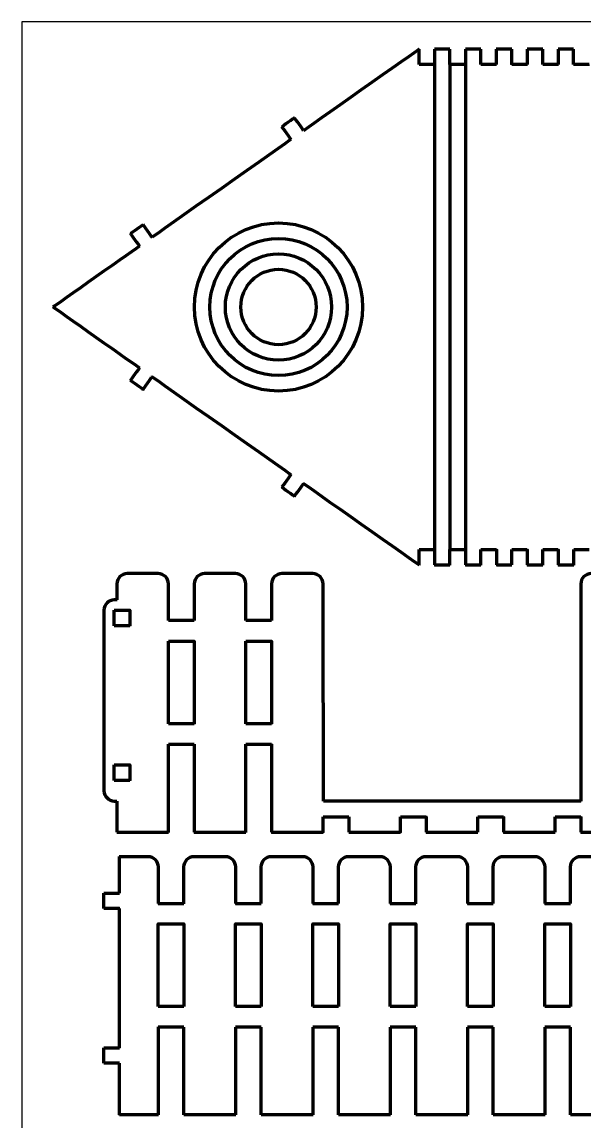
# Model space of a CAD drawing. Header units: centimetres. Extents: x 1569 to 2514, y -799 to -397.
# Drawn here: x 2064.1 to 2165.9, y -596.1 to -397.2 of the extents above; entities that cross this region are included whole.
import ezdxf

# ---------------------------------------------------------------- set-up
doc = ezdxf.new("R2010")
doc.units = ezdxf.units.CM
doc.header["$MEASUREMENT"] = 0
doc.layers.add('layer 1', color=7, linetype='Continuous')

msp = doc.modelspace()

# ---------------------------------------------------------------- linework, layer by layer
for p, q in [((2514.09, -397.2), (2064.09, -397.2)), ((2064.09, -397.2), (2064.09, -797.2))]:
    msp.add_line(p, q)
at = {"layer": 'layer 1', "lineweight": 80}
for points, knots in [([(2135.99, -402.13), (2135.99, -402.13), (2135.99, -402.13), (2115.07, -416.86), (2115.07, -416.86)], [0.005376344, 0.005376344, 0.005376344, 0.005376344, 0.005376354, 0.010752688, 0.010752688, 0.010752688, 0.010752688]), ([(2141.59, -402.13), (2141.59, -402.13), (2141.59, -402.13), (2138.78, -402.13), (2138.78, -402.13)], [0.978494624, 0.978494624, 0.978494624, 0.978494624, 0.978494634, 0.983870968, 0.983870968, 0.983870968, 0.983870968]), ([(2138.78, -402.13), (2138.78, -402.13), (2138.78, -402.13), (2138.78, -404.93), (2138.78, -404.93)], [0.983870968, 0.983870968, 0.983870968, 0.983870968, 0.983870978, 0.989247312, 0.989247312, 0.989247312, 0.989247312]), ([(2141.59, -404.93), (2141.59, -404.93), (2141.59, -404.93), (2141.59, -402.13), (2141.59, -402.13)], [0.97311828, 0.97311828, 0.97311828, 0.97311828, 0.97311829, 0.978494624, 0.978494624, 0.978494624, 0.978494624]), ([(2147.18, -402.13), (2147.18, -402.13), (2147.18, -402.13), (2144.38, -402.13), (2144.38, -402.13)], [0.956989247, 0.956989247, 0.956989247, 0.956989247, 0.956989257, 0.962365591, 0.962365591, 0.962365591, 0.962365591]), ([(2144.38, -402.13), (2144.38, -402.13), (2144.38, -402.13), (2144.38, -404.93), (2144.38, -404.93)], [0.962365591, 0.962365591, 0.962365591, 0.962365591, 0.962365601, 0.967741935, 0.967741935, 0.967741935, 0.967741935]), ([(2147.18, -404.93), (2147.18, -404.93), (2147.18, -404.93), (2147.18, -402.13), (2147.18, -402.13)], [0.951612903, 0.951612903, 0.951612903, 0.951612903, 0.951612913, 0.956989247, 0.956989247, 0.956989247, 0.956989247]), ([(2152.78, -402.13), (2152.78, -402.13), (2152.78, -402.13), (2149.98, -402.13), (2149.98, -402.13)], [0.935483871, 0.935483871, 0.935483871, 0.935483871, 0.935483881, 0.940860215, 0.940860215, 0.940860215, 0.940860215]), ([(2149.98, -402.13), (2149.98, -402.13), (2149.98, -402.13), (2149.98, -404.93), (2149.98, -404.93)], [0.940860215, 0.940860215, 0.940860215, 0.940860215, 0.940860225, 0.946236559, 0.946236559, 0.946236559, 0.946236559]), ([(2152.78, -404.93), (2152.78, -404.93), (2152.78, -404.93), (2152.78, -402.13), (2152.78, -402.13)], [0.930107527, 0.930107527, 0.930107527, 0.930107527, 0.930107537, 0.935483871, 0.935483871, 0.935483871, 0.935483871]), ([(2158.38, -402.13), (2158.38, -402.13), (2158.38, -402.13), (2155.58, -402.13), (2155.58, -402.13)], [0.913978495, 0.913978495, 0.913978495, 0.913978495, 0.913978505, 0.919354839, 0.919354839, 0.919354839, 0.919354839]), ([(2155.58, -402.13), (2155.58, -402.13), (2155.58, -402.13), (2155.58, -404.93), (2155.58, -404.93)], [0.919354839, 0.919354839, 0.919354839, 0.919354839, 0.919354849, 0.924731183, 0.924731183, 0.924731183, 0.924731183]), ([(2158.38, -404.93), (2158.38, -404.93), (2158.38, -404.93), (2158.38, -402.13), (2158.38, -402.13)], [0.908602151, 0.908602151, 0.908602151, 0.908602151, 0.908602161, 0.913978495, 0.913978495, 0.913978495, 0.913978495]), ([(2163.98, -402.13), (2163.98, -402.13), (2163.98, -402.13), (2161.18, -402.13), (2161.18, -402.13)], [0.892473118, 0.892473118, 0.892473118, 0.892473118, 0.892473128, 0.897849462, 0.897849462, 0.897849462, 0.897849462]), ([(2161.18, -402.13), (2161.18, -402.13), (2161.18, -402.13), (2161.18, -404.93), (2161.18, -404.93)], [0.897849462, 0.897849462, 0.897849462, 0.897849462, 0.897849472, 0.903225806, 0.903225806, 0.903225806, 0.903225806]), ([(2163.98, -404.93), (2163.98, -404.93), (2163.98, -404.93), (2163.98, -402.13), (2163.98, -402.13)], [0.887096774, 0.887096774, 0.887096774, 0.887096774, 0.887096784, 0.892473118, 0.892473118, 0.892473118, 0.892473118]), ([(2138.78, -404.93), (2138.78, -404.93), (2138.78, -404.93), (2135.99, -404.93), (2135.99, -404.93)], [0.98924731, 0.98924731, 0.98924731, 0.98924731, 0.98924732, 1, 1, 1, 1]), ([(2144.38, -404.93), (2144.38, -404.93), (2144.38, -404.93), (2141.59, -404.93), (2141.59, -404.93)], [0.967741935, 0.967741935, 0.967741935, 0.967741935, 0.967741945, 0.97311828, 0.97311828, 0.97311828, 0.97311828]), ([(2149.98, -404.93), (2149.98, -404.93), (2149.98, -404.93), (2147.18, -404.93), (2147.18, -404.93)], [0.946236559, 0.946236559, 0.946236559, 0.946236559, 0.946236569, 0.951612903, 0.951612903, 0.951612903, 0.951612903]), ([(2155.58, -404.93), (2155.58, -404.93), (2155.58, -404.93), (2152.78, -404.93), (2152.78, -404.93)], [0.924731183, 0.924731183, 0.924731183, 0.924731183, 0.924731193, 0.930107527, 0.930107527, 0.930107527, 0.930107527]), ([(2161.18, -404.93), (2161.18, -404.93), (2161.18, -404.93), (2158.38, -404.93), (2158.38, -404.93)], [0.903225806, 0.903225806, 0.903225806, 0.903225806, 0.903225816, 0.908602151, 0.908602151, 0.908602151, 0.908602151]), ([(2166.78, -404.93), (2166.78, -404.93), (2166.78, -404.93), (2163.98, -404.93), (2163.98, -404.93)], [0.88172043, 0.88172043, 0.88172043, 0.88172043, 0.88172044, 0.887096774, 0.887096774, 0.887096774, 0.887096774]), ([(2113.45, -414.56), (2113.45, -414.56), (2113.45, -414.56), (2111.16, -416.17), (2111.16, -416.17)], [0.016129032, 0.016129032, 0.016129032, 0.016129032, 0.016129042, 0.021505376, 0.021505376, 0.021505376, 0.021505376]), ([(2115.07, -416.86), (2115.07, -416.86), (2115.07, -416.86), (2113.45, -414.56), (2113.45, -414.56)], [0.010752688, 0.010752688, 0.010752688, 0.010752688, 0.010752698, 0.016129032, 0.016129032, 0.016129032, 0.016129032]), ([(2111.16, -416.17), (2111.16, -416.17), (2111.16, -416.17), (2112.78, -418.47), (2112.78, -418.47)], [0.021505376, 0.021505376, 0.021505376, 0.021505376, 0.021505386, 0.02688172, 0.02688172, 0.02688172, 0.02688172]), ([(2112.78, -418.47), (2112.78, -418.47), (2112.78, -418.47), (2087.64, -436.17), (2087.64, -436.17)], [0.02688172, 0.02688172, 0.02688172, 0.02688172, 0.02688173, 0.032258065, 0.032258065, 0.032258065, 0.032258065]), ([(2086.03, -433.89), (2086.03, -433.89), (2086.03, -433.89), (2083.74, -435.5), (2083.74, -435.5)], [0.037634409, 0.037634409, 0.037634409, 0.037634409, 0.037634419, 0.043010753, 0.043010753, 0.043010753, 0.043010753]), ([(2083.74, -435.5), (2083.74, -435.5), (2083.74, -435.5), (2085.35, -437.78), (2085.35, -437.78)], [0.043010753, 0.043010753, 0.043010753, 0.043010753, 0.043010763, 0.048387097, 0.048387097, 0.048387097, 0.048387097]), ([(2087.64, -436.17), (2087.64, -436.17), (2087.64, -436.17), (2086.03, -433.89), (2086.03, -433.89)], [0.032258065, 0.032258065, 0.032258065, 0.032258065, 0.032258075, 0.037634409, 0.037634409, 0.037634409, 0.037634409]), ([(2085.35, -437.78), (2085.35, -437.78), (2085.35, -437.78), (2069.72, -448.79), (2069.72, -448.79)], [0.048387097, 0.048387097, 0.048387097, 0.048387097, 0.048387107, 0.053763441, 0.053763441, 0.053763441, 0.053763441]), ([(2110.54, -441.97), (2110.54, -441.97), (2114.3, -441.97), (2117.36, -445.02), (2117.36, -448.79), (2117.36, -448.79), (2117.36, -452.56), (2114.3, -455.61), (2110.54, -455.61), (2110.54, -455.61), (2106.77, -455.61), (2103.72, -452.56), (2103.72, -448.79)], [0.2, 0.2, 0.2, 0.2, 0.2, 0.4, 0.4, 0.4, 0.4, 0.6, 0.6, 0.6, 0.6, 1, 1, 1, 1]), ([(2069.72, -448.79), (2069.72, -448.79), (2069.72, -448.79), (2085.35, -459.8), (2085.35, -459.8)], [0.053763441, 0.053763441, 0.053763441, 0.053763441, 0.053763451, 0.059139785, 0.059139785, 0.059139785, 0.059139785]), ([(2085.35, -459.8), (2085.35, -459.8), (2085.35, -459.8), (2083.74, -462.08), (2083.74, -462.08)], [0.059139785, 0.059139785, 0.059139785, 0.059139785, 0.059139795, 0.064516129, 0.064516129, 0.064516129, 0.064516129]), ([(2086.03, -463.69), (2086.03, -463.69), (2086.03, -463.69), (2087.64, -461.41), (2087.64, -461.41)], [0.069892473, 0.069892473, 0.069892473, 0.069892473, 0.069892483, 0.075268817, 0.075268817, 0.075268817, 0.075268817]), ([(2087.64, -461.41), (2087.64, -461.41), (2087.64, -461.41), (2112.78, -479.11), (2112.78, -479.11)], [0.075268817, 0.075268817, 0.075268817, 0.075268817, 0.075268827, 0.080645161, 0.080645161, 0.080645161, 0.080645161]), ([(2083.74, -462.08), (2083.74, -462.08), (2083.74, -462.08), (2086.03, -463.69), (2086.03, -463.69)], [0.064516129, 0.064516129, 0.064516129, 0.064516129, 0.064516139, 0.069892473, 0.069892473, 0.069892473, 0.069892473]), ([(2112.78, -479.11), (2112.78, -479.11), (2112.78, -479.11), (2111.16, -481.41), (2111.16, -481.41)], [0.080645161, 0.080645161, 0.080645161, 0.080645161, 0.080645171, 0.086021505, 0.086021505, 0.086021505, 0.086021505]), ([(2113.45, -483.02), (2113.45, -483.02), (2113.45, -483.02), (2115.07, -480.73), (2115.07, -480.73)], [0.091397849, 0.091397849, 0.091397849, 0.091397849, 0.091397859, 0.096774194, 0.096774194, 0.096774194, 0.096774194]), ([(2115.07, -480.73), (2115.07, -480.73), (2115.07, -480.73), (2135.99, -495.46), (2135.99, -495.46)], [0.096774194, 0.096774194, 0.096774194, 0.096774194, 0.096774204, 0.102150538, 0.102150538, 0.102150538, 0.102150538]), ([(2111.16, -481.41), (2111.16, -481.41), (2111.16, -481.41), (2113.45, -483.02), (2113.45, -483.02)], [0.086021505, 0.086021505, 0.086021505, 0.086021505, 0.086021515, 0.091397849, 0.091397849, 0.091397849, 0.091397849]), ([(2135.99, -495.46), (2135.99, -495.46), (2135.99, -495.46), (2135.99, -492.66), (2135.99, -492.66)], [0.102150538, 0.102150538, 0.102150538, 0.102150538, 0.102150548, 0.107526882, 0.107526882, 0.107526882, 0.107526882]), ([(2135.99, -492.66), (2135.99, -492.66), (2135.99, -492.66), (2138.79, -492.66), (2138.79, -492.66)], [0.107526882, 0.107526882, 0.107526882, 0.107526882, 0.107526892, 0.112903226, 0.112903226, 0.112903226, 0.112903226]), ([(2138.79, -492.66), (2138.79, -492.66), (2138.79, -492.66), (2138.79, -495.46), (2138.79, -495.46)], [0.112903226, 0.112903226, 0.112903226, 0.112903226, 0.112903236, 0.11827957, 0.11827957, 0.11827957, 0.11827957]), ([(2141.59, -495.46), (2141.59, -495.46), (2141.59, -495.46), (2141.59, -492.66), (2141.59, -492.66)], [0.123655914, 0.123655914, 0.123655914, 0.123655914, 0.123655924, 0.129032258, 0.129032258, 0.129032258, 0.129032258]), ([(2141.59, -492.66), (2141.59, -492.66), (2141.59, -492.66), (2144.39, -492.66), (2144.39, -492.66)], [0.129032258, 0.129032258, 0.129032258, 0.129032258, 0.129032268, 0.134408602, 0.134408602, 0.134408602, 0.134408602]), ([(2144.39, -492.66), (2144.39, -492.66), (2144.39, -492.66), (2144.39, -495.46), (2144.39, -495.46)], [0.134408602, 0.134408602, 0.134408602, 0.134408602, 0.134408612, 0.139784946, 0.139784946, 0.139784946, 0.139784946]), ([(2147.19, -495.46), (2147.19, -495.46), (2147.19, -495.46), (2147.19, -492.66), (2147.19, -492.66)], [0.14516129, 0.14516129, 0.14516129, 0.14516129, 0.1451613, 0.150537634, 0.150537634, 0.150537634, 0.150537634]), ([(2147.19, -492.66), (2147.19, -492.66), (2147.19, -492.66), (2149.99, -492.66), (2149.99, -492.66)], [0.150537634, 0.150537634, 0.150537634, 0.150537634, 0.150537644, 0.155913978, 0.155913978, 0.155913978, 0.155913978]), ([(2149.99, -492.66), (2149.99, -492.66), (2149.99, -492.66), (2149.99, -495.46), (2149.99, -495.46)], [0.155913978, 0.155913978, 0.155913978, 0.155913978, 0.155913988, 0.161290323, 0.161290323, 0.161290323, 0.161290323]), ([(2152.79, -495.46), (2152.79, -495.46), (2152.79, -495.46), (2152.79, -492.66), (2152.79, -492.66)], [0.166666667, 0.166666667, 0.166666667, 0.166666667, 0.166666677, 0.172043011, 0.172043011, 0.172043011, 0.172043011]), ([(2152.79, -492.66), (2152.79, -492.66), (2152.79, -492.66), (2155.59, -492.66), (2155.59, -492.66)], [0.172043011, 0.172043011, 0.172043011, 0.172043011, 0.172043021, 0.177419355, 0.177419355, 0.177419355, 0.177419355]), ([(2155.59, -492.66), (2155.59, -492.66), (2155.59, -492.66), (2155.59, -495.46), (2155.59, -495.46)], [0.177419355, 0.177419355, 0.177419355, 0.177419355, 0.177419365, 0.182795699, 0.182795699, 0.182795699, 0.182795699]), ([(2158.39, -495.46), (2158.39, -495.46), (2158.39, -495.46), (2158.39, -492.66), (2158.39, -492.66)], [0.188172043, 0.188172043, 0.188172043, 0.188172043, 0.188172053, 0.193548387, 0.193548387, 0.193548387, 0.193548387]), ([(2158.39, -492.66), (2158.39, -492.66), (2158.39, -492.66), (2161.19, -492.66), (2161.19, -492.66)], [0.193548387, 0.193548387, 0.193548387, 0.193548387, 0.193548397, 0.198924731, 0.198924731, 0.198924731, 0.198924731]), ([(2161.19, -492.66), (2161.19, -492.66), (2161.19, -492.66), (2161.19, -495.46), (2161.19, -495.46)], [0.198924731, 0.198924731, 0.198924731, 0.198924731, 0.198924741, 0.204301075, 0.204301075, 0.204301075, 0.204301075]), ([(2163.99, -495.46), (2163.99, -495.46), (2163.99, -495.46), (2163.99, -492.66), (2163.99, -492.66)], [0.209677419, 0.209677419, 0.209677419, 0.209677419, 0.209677429, 0.215053763, 0.215053763, 0.215053763, 0.215053763]), ([(2163.99, -492.66), (2163.99, -492.66), (2163.99, -492.66), (2166.79, -492.66), (2166.79, -492.66)], [0.215053763, 0.215053763, 0.215053763, 0.215053763, 0.215053773, 0.220430108, 0.220430108, 0.220430108, 0.220430108]), ([(2083.15, -497.04), (2083.15, -497.04), (2082.12, -497.04), (2081.28, -497.88), (2081.28, -498.91)], [0.961832061, 0.961832061, 0.961832061, 0.961832061, 0.961832071, 0.969465649, 0.969465649, 0.969465649, 0.969465649]), ([(2088.75, -497.04), (2088.75, -497.04), (2088.75, -497.04), (2083.15, -497.04), (2083.15, -497.04)], [0.954198473, 0.954198473, 0.954198473, 0.954198473, 0.954198483, 0.961832061, 0.961832061, 0.961832061, 0.961832061]), ([(2090.61, -498.91), (2090.61, -498.91), (2090.61, -497.88), (2089.78, -497.04), (2088.75, -497.04)], [0.946564885, 0.946564885, 0.946564885, 0.946564885, 0.946564895, 0.954198473, 0.954198473, 0.954198473, 0.954198473]), ([(2097.15, -497.04), (2097.15, -497.04), (2096.12, -497.04), (2095.28, -497.88), (2095.28, -498.91)], [0.916030534, 0.916030534, 0.916030534, 0.916030534, 0.916030544, 0.923664122, 0.923664122, 0.923664122, 0.923664122]), ([(2102.75, -497.04), (2102.75, -497.04), (2102.75, -497.04), (2097.15, -497.04), (2097.15, -497.04)], [0.908396947, 0.908396947, 0.908396947, 0.908396947, 0.908396957, 0.916030534, 0.916030534, 0.916030534, 0.916030534]), ([(2104.61, -505.53), (2104.61, -505.53), (2104.61, -505.53), (2104.61, -498.91), (2104.61, -498.91), (2104.61, -498.91), (2104.61, -497.88), (2103.78, -497.04), (2102.75, -497.04)], [0.89312977, 0.89312977, 0.89312977, 0.89312977, 0.89312978, 0.90076336, 0.90076336, 0.90076336, 0.90076337, 0.90839695, 0.90839695, 0.90839695, 0.90839695]), ([(2111.15, -497.04), (2111.15, -497.04), (2110.11, -497.04), (2109.28, -497.88), (2109.28, -498.91)], [0.870229008, 0.870229008, 0.870229008, 0.870229008, 0.870229018, 0.877862595, 0.877862595, 0.877862595, 0.877862595]), ([(2116.75, -497.04), (2116.75, -497.04), (2116.75, -497.04), (2111.15, -497.04), (2111.15, -497.04)], [0.86259542, 0.86259542, 0.86259542, 0.86259542, 0.86259543, 0.870229008, 0.870229008, 0.870229008, 0.870229008]), ([(2118.61, -498.91), (2118.61, -498.91), (2118.61, -497.88), (2117.78, -497.04), (2116.75, -497.04)], [0.854961832, 0.854961832, 0.854961832, 0.854961832, 0.854961842, 0.86259542, 0.86259542, 0.86259542, 0.86259542]), ([(2138.79, -495.46), (2138.79, -495.46), (2138.79, -495.46), (2141.59, -495.46), (2141.59, -495.46)], [0.11827957, 0.11827957, 0.11827957, 0.11827957, 0.11827958, 0.123655914, 0.123655914, 0.123655914, 0.123655914]), ([(2144.39, -495.46), (2144.39, -495.46), (2144.39, -495.46), (2147.19, -495.46), (2147.19, -495.46)], [0.139784946, 0.139784946, 0.139784946, 0.139784946, 0.139784956, 0.14516129, 0.14516129, 0.14516129, 0.14516129]), ([(2149.99, -495.46), (2149.99, -495.46), (2149.99, -495.46), (2152.79, -495.46), (2152.79, -495.46)], [0.161290323, 0.161290323, 0.161290323, 0.161290323, 0.161290333, 0.166666667, 0.166666667, 0.166666667, 0.166666667]), ([(2155.59, -495.46), (2155.59, -495.46), (2155.59, -495.46), (2158.39, -495.46), (2158.39, -495.46)], [0.182795699, 0.182795699, 0.182795699, 0.182795699, 0.182795709, 0.188172043, 0.188172043, 0.188172043, 0.188172043]), ([(2161.19, -495.46), (2161.19, -495.46), (2161.19, -495.46), (2163.99, -495.46), (2163.99, -495.46)], [0.204301075, 0.204301075, 0.204301075, 0.204301075, 0.204301085, 0.209677419, 0.209677419, 0.209677419, 0.209677419]), ([(2167.14, -497.04), (2167.14, -497.04), (2166.11, -497.04), (2165.28, -497.88), (2165.28, -498.91)], [0.824427481, 0.824427481, 0.824427481, 0.824427481, 0.824427491, 0.832061069, 0.832061069, 0.832061069, 0.832061069]), ([(2081.28, -498.91), (2081.28, -498.91), (2081.28, -498.91), (2081.28, -501.8), (2081.28, -501.8)], [0.969465649, 0.969465649, 0.969465649, 0.969465649, 0.969465659, 0.977099237, 0.977099237, 0.977099237, 0.977099237]), ([(2090.61, -505.53), (2090.61, -505.53), (2090.61, -505.53), (2090.61, -498.91), (2090.61, -498.91)], [0.938931298, 0.938931298, 0.938931298, 0.938931298, 0.938931308, 0.946564885, 0.946564885, 0.946564885, 0.946564885]), ([(2095.28, -498.91), (2095.28, -498.91), (2095.28, -498.91), (2095.28, -505.53), (2095.28, -505.53)], [0.923664122, 0.923664122, 0.923664122, 0.923664122, 0.923664132, 0.93129771, 0.93129771, 0.93129771, 0.93129771]), ([(2109.28, -498.91), (2109.28, -498.91), (2109.28, -498.91), (2109.28, -505.53), (2109.28, -505.53)], [0.877862595, 0.877862595, 0.877862595, 0.877862595, 0.877862605, 0.885496183, 0.885496183, 0.885496183, 0.885496183]), ([(2118.69, -538.21), (2118.69, -538.21), (2118.69, -538.21), (2118.61, -498.91), (2118.61, -498.91)], [0.847328244, 0.847328244, 0.847328244, 0.847328244, 0.847328254, 0.854961832, 0.854961832, 0.854961832, 0.854961832]), ([(2165.28, -498.91), (2165.28, -498.91), (2165.28, -498.91), (2165.28, -538.21), (2165.28, -538.21)], [0.832061069, 0.832061069, 0.832061069, 0.832061069, 0.832061079, 0.839694656, 0.839694656, 0.839694656, 0.839694656]), ([(2080.81, -501.8), (2080.81, -501.8), (2079.78, -501.8), (2078.95, -502.63), (2078.94, -503.67)], [0.98473282, 0.98473282, 0.98473282, 0.98473282, 0.98473283, 1, 1, 1, 1]), ([(2081.28, -501.8), (2081.28, -501.8), (2081.28, -501.8), (2080.81, -501.8), (2080.81, -501.8)], [0.977099237, 0.977099237, 0.977099237, 0.977099237, 0.977099247, 0.984732824, 0.984732824, 0.984732824, 0.984732824]), ([(2080.81, -506.47), (2080.81, -506.47), (2080.81, -506.47), (2080.81, -503.67), (2080.81, -503.67)], [0.6, 0.6, 0.6, 0.6, 0.6, 1, 1, 1, 1]), ([(2083.61, -503.67), (2083.61, -503.67), (2083.61, -503.67), (2083.61, -506.47), (2083.61, -506.47)], [0.2, 0.2, 0.2, 0.2, 0.2, 0.4, 0.4, 0.4, 0.4]), ([(2083.61, -506.47), (2083.61, -506.47), (2083.61, -506.47), (2080.81, -506.47), (2080.81, -506.47)], [0.4, 0.4, 0.4, 0.4, 0.4, 0.6, 0.6, 0.6, 0.6]), ([(2095.28, -505.53), (2095.28, -505.53), (2095.28, -505.53), (2090.61, -505.53), (2090.61, -505.53)], [0.93129771, 0.93129771, 0.93129771, 0.93129771, 0.93129772, 0.938931298, 0.938931298, 0.938931298, 0.938931298]), ([(2109.28, -505.53), (2109.28, -505.53), (2109.28, -505.53), (2104.61, -505.53), (2104.61, -505.53)], [0.885496183, 0.885496183, 0.885496183, 0.885496183, 0.885496193, 0.893129771, 0.893129771, 0.893129771, 0.893129771]), ([(2090.61, -524.2), (2090.61, -524.2), (2090.61, -524.2), (2090.61, -509.26), (2090.61, -509.26)], [0.6, 0.6, 0.6, 0.6, 0.6, 1, 1, 1, 1]), ([(2095.28, -509.26), (2095.28, -509.26), (2095.28, -509.26), (2095.28, -524.2), (2095.28, -524.2)], [0.2, 0.2, 0.2, 0.2, 0.2, 0.4, 0.4, 0.4, 0.4]), ([(2104.61, -524.2), (2104.61, -524.2), (2104.61, -524.2), (2104.61, -509.26), (2104.61, -509.26)], [0.6, 0.6, 0.6, 0.6, 0.6, 1, 1, 1, 1]), ([(2109.28, -509.26), (2109.28, -509.26), (2109.28, -509.26), (2109.28, -524.2), (2109.28, -524.2)], [0.2, 0.2, 0.2, 0.2, 0.2, 0.4, 0.4, 0.4, 0.4]), ([(2095.28, -524.2), (2095.28, -524.2), (2095.28, -524.2), (2090.61, -524.2), (2090.61, -524.2)], [0.4, 0.4, 0.4, 0.4, 0.4, 0.6, 0.6, 0.6, 0.6]), ([(2109.28, -524.2), (2109.28, -524.2), (2109.28, -524.2), (2104.61, -524.2), (2104.61, -524.2)], [0.4, 0.4, 0.4, 0.4, 0.4, 0.6, 0.6, 0.6, 0.6]), ([(2090.61, -543.84), (2090.61, -543.84), (2090.61, -543.84), (2090.61, -527.93), (2090.61, -527.93)], [0.038167939, 0.038167939, 0.038167939, 0.038167939, 0.038167949, 0.045801527, 0.045801527, 0.045801527, 0.045801527]), ([(2090.61, -527.93), (2090.61, -527.93), (2090.61, -527.93), (2095.28, -527.93), (2095.28, -527.93)], [0.045801527, 0.045801527, 0.045801527, 0.045801527, 0.045801537, 0.053435115, 0.053435115, 0.053435115, 0.053435115]), ([(2095.28, -527.93), (2095.28, -527.93), (2095.28, -527.93), (2095.28, -543.84), (2095.28, -543.84)], [0.053435115, 0.053435115, 0.053435115, 0.053435115, 0.053435125, 0.061068702, 0.061068702, 0.061068702, 0.061068702]), ([(2104.61, -543.84), (2104.61, -543.84), (2104.61, -543.84), (2104.61, -527.93), (2104.61, -527.93)], [0.06870229, 0.06870229, 0.06870229, 0.06870229, 0.0687023, 0.076335878, 0.076335878, 0.076335878, 0.076335878]), ([(2104.61, -527.93), (2104.61, -527.93), (2104.61, -527.93), (2109.28, -527.93), (2109.28, -527.93)], [0.076335878, 0.076335878, 0.076335878, 0.076335878, 0.076335888, 0.083969466, 0.083969466, 0.083969466, 0.083969466]), ([(2109.28, -527.93), (2109.28, -527.93), (2109.28, -527.93), (2109.28, -543.84), (2109.28, -543.84)], [0.083969466, 0.083969466, 0.083969466, 0.083969466, 0.083969476, 0.091603053, 0.091603053, 0.091603053, 0.091603053]), ([(2080.81, -534.46), (2080.81, -534.46), (2080.81, -534.46), (2080.81, -531.66), (2080.81, -531.66)], [0.6, 0.6, 0.6, 0.6, 0.6, 1, 1, 1, 1]), ([(2083.61, -531.66), (2083.61, -531.66), (2083.61, -531.66), (2083.61, -534.46), (2083.61, -534.46)], [0.2, 0.2, 0.2, 0.2, 0.2, 0.4, 0.4, 0.4, 0.4]), ([(2083.61, -534.46), (2083.61, -534.46), (2083.61, -534.46), (2080.81, -534.46), (2080.81, -534.46)], [0.4, 0.4, 0.4, 0.4, 0.4, 0.6, 0.6, 0.6, 0.6]), ([(2078.94, -536.33), (2078.94, -536.33), (2078.94, -537.36), (2079.78, -538.2), (2080.81, -538.2)], [0.007633588, 0.007633588, 0.007633588, 0.007633588, 0.007633598, 0.015267176, 0.015267176, 0.015267176, 0.015267176]), ([(2080.81, -538.2), (2080.81, -538.2), (2080.81, -538.2), (2081.28, -538.2), (2081.28, -538.2)], [0.015267176, 0.015267176, 0.015267176, 0.015267176, 0.015267186, 0.022900763, 0.022900763, 0.022900763, 0.022900763]), ([(2081.28, -538.2), (2081.28, -538.2), (2081.28, -538.2), (2081.28, -543.84), (2081.28, -543.84)], [0.022900763, 0.022900763, 0.022900763, 0.022900763, 0.022900773, 0.030534351, 0.030534351, 0.030534351, 0.030534351]), ([(2165.28, -538.21), (2165.28, -538.21), (2165.28, -538.21), (2118.69, -538.21), (2118.69, -538.21)], [0.839694656, 0.839694656, 0.839694656, 0.839694656, 0.839694666, 0.847328244, 0.847328244, 0.847328244, 0.847328244]), ([(2118.61, -543.84), (2118.61, -543.84), (2118.61, -543.84), (2118.61, -541.04), (2118.61, -541.04)], [0.099236641, 0.099236641, 0.099236641, 0.099236641, 0.099236651, 0.106870229, 0.106870229, 0.106870229, 0.106870229]), ([(2118.61, -541.04), (2118.61, -541.04), (2118.61, -541.04), (2123.27, -541.04), (2123.27, -541.04)], [0.106870229, 0.106870229, 0.106870229, 0.106870229, 0.106870239, 0.114503817, 0.114503817, 0.114503817, 0.114503817]), ([(2123.27, -541.04), (2123.27, -541.04), (2123.27, -541.04), (2123.27, -543.84), (2123.27, -543.84)], [0.114503817, 0.114503817, 0.114503817, 0.114503817, 0.114503827, 0.122137405, 0.122137405, 0.122137405, 0.122137405]), ([(2132.62, -543.84), (2132.62, -543.84), (2132.62, -543.84), (2132.62, -541.04), (2132.62, -541.04)], [0.129770992, 0.129770992, 0.129770992, 0.129770992, 0.129771002, 0.13740458, 0.13740458, 0.13740458, 0.13740458]), ([(2132.62, -541.04), (2132.62, -541.04), (2132.62, -541.04), (2137.29, -541.04), (2137.29, -541.04)], [0.13740458, 0.13740458, 0.13740458, 0.13740458, 0.13740459, 0.145038168, 0.145038168, 0.145038168, 0.145038168]), ([(2137.29, -541.04), (2137.29, -541.04), (2137.29, -541.04), (2137.29, -543.84), (2137.29, -543.84)], [0.145038168, 0.145038168, 0.145038168, 0.145038168, 0.145038178, 0.152671756, 0.152671756, 0.152671756, 0.152671756]), ([(2146.62, -543.84), (2146.62, -543.84), (2146.62, -543.84), (2146.62, -541.04), (2146.62, -541.04)], [0.160305344, 0.160305344, 0.160305344, 0.160305344, 0.160305354, 0.167938931, 0.167938931, 0.167938931, 0.167938931]), ([(2146.62, -541.04), (2146.62, -541.04), (2146.62, -541.04), (2151.28, -541.04), (2151.28, -541.04)], [0.167938931, 0.167938931, 0.167938931, 0.167938931, 0.167938941, 0.175572519, 0.175572519, 0.175572519, 0.175572519]), ([(2151.28, -541.04), (2151.28, -541.04), (2151.28, -541.04), (2151.28, -543.84), (2151.28, -543.84)], [0.175572519, 0.175572519, 0.175572519, 0.175572519, 0.175572529, 0.183206107, 0.183206107, 0.183206107, 0.183206107]), ([(2160.63, -543.84), (2160.63, -543.84), (2160.63, -543.84), (2160.63, -541.04), (2160.63, -541.04)], [0.190839695, 0.190839695, 0.190839695, 0.190839695, 0.190839705, 0.198473282, 0.198473282, 0.198473282, 0.198473282]), ([(2160.63, -541.04), (2160.63, -541.04), (2160.63, -541.04), (2165.3, -541.04), (2165.3, -541.04)], [0.198473282, 0.198473282, 0.198473282, 0.198473282, 0.198473292, 0.20610687, 0.20610687, 0.20610687, 0.20610687]), ([(2165.3, -541.04), (2165.3, -541.04), (2165.3, -541.04), (2165.3, -543.84), (2165.3, -543.84)], [0.20610687, 0.20610687, 0.20610687, 0.20610687, 0.20610688, 0.213740458, 0.213740458, 0.213740458, 0.213740458]), ([(2081.28, -543.84), (2081.28, -543.84), (2081.28, -543.84), (2090.61, -543.84), (2090.61, -543.84)], [0.030534351, 0.030534351, 0.030534351, 0.030534351, 0.030534361, 0.038167939, 0.038167939, 0.038167939, 0.038167939]), ([(2095.28, -543.84), (2095.28, -543.84), (2095.28, -543.84), (2104.61, -543.84), (2104.61, -543.84)], [0.061068702, 0.061068702, 0.061068702, 0.061068702, 0.061068712, 0.06870229, 0.06870229, 0.06870229, 0.06870229]), ([(2109.28, -543.84), (2109.28, -543.84), (2109.28, -543.84), (2118.61, -543.84), (2118.61, -543.84)], [0.091603053, 0.091603053, 0.091603053, 0.091603053, 0.091603063, 0.099236641, 0.099236641, 0.099236641, 0.099236641]), ([(2123.27, -543.84), (2123.27, -543.84), (2123.27, -543.84), (2132.62, -543.84), (2132.62, -543.84)], [0.122137405, 0.122137405, 0.122137405, 0.122137405, 0.122137415, 0.129770992, 0.129770992, 0.129770992, 0.129770992]), ([(2137.29, -543.84), (2137.29, -543.84), (2137.29, -543.84), (2146.62, -543.84), (2146.62, -543.84)], [0.152671756, 0.152671756, 0.152671756, 0.152671756, 0.152671766, 0.160305344, 0.160305344, 0.160305344, 0.160305344]), ([(2151.28, -543.84), (2151.28, -543.84), (2151.28, -543.84), (2160.63, -543.84), (2160.63, -543.84)], [0.183206107, 0.183206107, 0.183206107, 0.183206107, 0.183206117, 0.190839695, 0.190839695, 0.190839695, 0.190839695]), ([(2165.3, -543.84), (2165.3, -543.84), (2165.3, -543.84), (2174.61, -543.84), (2174.61, -543.84)], [0.213740458, 0.213740458, 0.213740458, 0.213740458, 0.213740468, 0.221374046, 0.221374046, 0.221374046, 0.221374046]), ([(2081.75, -554.85), (2081.75, -554.85), (2081.75, -554.85), (2081.75, -548.23), (2081.75, -548.23)], [0.046357616, 0.046357616, 0.046357616, 0.046357616, 0.046357626, 0.052980132, 0.052980132, 0.052980132, 0.052980132]), ([(2081.75, -548.23), (2081.75, -548.23), (2081.75, -548.23), (2086.88, -548.23), (2086.88, -548.23)], [0.052980132, 0.052980132, 0.052980132, 0.052980132, 0.052980142, 0.059602649, 0.059602649, 0.059602649, 0.059602649]), ([(2086.88, -548.23), (2086.88, -548.23), (2087.91, -548.23), (2088.74, -549.07), (2088.74, -550.1)], [0.059602649, 0.059602649, 0.059602649, 0.059602649, 0.059602659, 0.066225166, 0.066225166, 0.066225166, 0.066225166]), ([(2093.41, -550.1), (2093.41, -550.1), (2093.41, -549.07), (2094.25, -548.23), (2095.28, -548.23)], [0.086092715, 0.086092715, 0.086092715, 0.086092715, 0.086092725, 0.092715232, 0.092715232, 0.092715232, 0.092715232]), ([(2095.28, -548.23), (2095.28, -548.23), (2095.28, -548.23), (2100.88, -548.23), (2100.88, -548.23)], [0.092715232, 0.092715232, 0.092715232, 0.092715232, 0.092715242, 0.099337748, 0.099337748, 0.099337748, 0.099337748]), ([(2100.88, -548.23), (2100.88, -548.23), (2101.91, -548.23), (2102.74, -549.07), (2102.74, -550.1)], [0.099337748, 0.099337748, 0.099337748, 0.099337748, 0.099337758, 0.105960265, 0.105960265, 0.105960265, 0.105960265]), ([(2107.41, -550.1), (2107.41, -550.1), (2107.41, -549.07), (2108.25, -548.23), (2109.28, -548.23)], [0.125827815, 0.125827815, 0.125827815, 0.125827815, 0.125827825, 0.132450331, 0.132450331, 0.132450331, 0.132450331]), ([(2109.28, -548.23), (2109.28, -548.23), (2109.28, -548.23), (2114.88, -548.23), (2114.88, -548.23)], [0.132450331, 0.132450331, 0.132450331, 0.132450331, 0.132450341, 0.139072848, 0.139072848, 0.139072848, 0.139072848]), ([(2114.88, -548.23), (2114.88, -548.23), (2115.91, -548.23), (2116.74, -549.07), (2116.74, -550.1)], [0.139072848, 0.139072848, 0.139072848, 0.139072848, 0.139072858, 0.145695364, 0.145695364, 0.145695364, 0.145695364]), ([(2121.41, -550.1), (2121.41, -550.1), (2121.41, -549.07), (2122.25, -548.23), (2123.28, -548.23)], [0.165562914, 0.165562914, 0.165562914, 0.165562914, 0.165562924, 0.17218543, 0.17218543, 0.17218543, 0.17218543]), ([(2123.28, -548.23), (2123.28, -548.23), (2123.28, -548.23), (2128.88, -548.23), (2128.88, -548.23)], [0.17218543, 0.17218543, 0.17218543, 0.17218543, 0.17218544, 0.178807947, 0.178807947, 0.178807947, 0.178807947]), ([(2128.88, -548.23), (2128.88, -548.23), (2129.91, -548.23), (2130.74, -549.07), (2130.74, -550.1)], [0.178807947, 0.178807947, 0.178807947, 0.178807947, 0.178807957, 0.185430464, 0.185430464, 0.185430464, 0.185430464]), ([(2135.41, -550.1), (2135.41, -550.1), (2135.41, -549.07), (2136.25, -548.23), (2137.28, -548.23)], [0.205298013, 0.205298013, 0.205298013, 0.205298013, 0.205298023, 0.21192053, 0.21192053, 0.21192053, 0.21192053]), ([(2137.28, -548.23), (2137.28, -548.23), (2137.28, -548.23), (2142.88, -548.23), (2142.88, -548.23)], [0.21192053, 0.21192053, 0.21192053, 0.21192053, 0.21192054, 0.218543046, 0.218543046, 0.218543046, 0.218543046]), ([(2142.88, -548.23), (2142.88, -548.23), (2143.91, -548.23), (2144.74, -549.07), (2144.74, -550.1)], [0.218543046, 0.218543046, 0.218543046, 0.218543046, 0.218543056, 0.225165563, 0.225165563, 0.225165563, 0.225165563]), ([(2149.41, -556.72), (2149.41, -556.72), (2149.41, -556.72), (2149.41, -550.1), (2149.41, -550.1), (2149.41, -550.1), (2149.41, -549.07), (2150.25, -548.23), (2151.28, -548.23)], [0.2384106, 0.2384106, 0.2384106, 0.2384106, 0.23841061, 0.24503311, 0.24503311, 0.24503311, 0.24503312, 0.25165563, 0.25165563, 0.25165563, 0.25165563]), ([(2151.28, -548.23), (2151.28, -548.23), (2151.28, -548.23), (2156.88, -548.23), (2156.88, -548.23)], [0.251655629, 0.251655629, 0.251655629, 0.251655629, 0.251655639, 0.258278146, 0.258278146, 0.258278146, 0.258278146]), ([(2156.88, -548.23), (2156.88, -548.23), (2157.91, -548.23), (2158.74, -549.07), (2158.74, -550.1)], [0.258278146, 0.258278146, 0.258278146, 0.258278146, 0.258278156, 0.264900662, 0.264900662, 0.264900662, 0.264900662]), ([(2163.41, -550.1), (2163.41, -550.1), (2163.41, -549.07), (2164.25, -548.23), (2165.28, -548.23)], [0.284768212, 0.284768212, 0.284768212, 0.284768212, 0.284768222, 0.291390728, 0.291390728, 0.291390728, 0.291390728]), ([(2165.28, -548.23), (2165.28, -548.23), (2165.28, -548.23), (2170.88, -548.23), (2170.88, -548.23)], [0.291390728, 0.291390728, 0.291390728, 0.291390728, 0.291390738, 0.298013245, 0.298013245, 0.298013245, 0.298013245]), ([(2088.74, -550.1), (2088.74, -550.1), (2088.74, -550.1), (2088.74, -556.72), (2088.74, -556.72)], [0.066225166, 0.066225166, 0.066225166, 0.066225166, 0.066225176, 0.072847682, 0.072847682, 0.072847682, 0.072847682]), ([(2093.41, -556.72), (2093.41, -556.72), (2093.41, -556.72), (2093.41, -550.1), (2093.41, -550.1)], [0.079470199, 0.079470199, 0.079470199, 0.079470199, 0.079470209, 0.086092715, 0.086092715, 0.086092715, 0.086092715]), ([(2102.74, -550.1), (2102.74, -550.1), (2102.74, -550.1), (2102.74, -556.72), (2102.74, -556.72)], [0.105960265, 0.105960265, 0.105960265, 0.105960265, 0.105960275, 0.112582781, 0.112582781, 0.112582781, 0.112582781]), ([(2107.41, -556.72), (2107.41, -556.72), (2107.41, -556.72), (2107.41, -550.1), (2107.41, -550.1)], [0.119205298, 0.119205298, 0.119205298, 0.119205298, 0.119205308, 0.125827815, 0.125827815, 0.125827815, 0.125827815]), ([(2116.74, -550.1), (2116.74, -550.1), (2116.74, -550.1), (2116.74, -556.72), (2116.74, -556.72)], [0.145695364, 0.145695364, 0.145695364, 0.145695364, 0.145695374, 0.152317881, 0.152317881, 0.152317881, 0.152317881]), ([(2121.41, -556.72), (2121.41, -556.72), (2121.41, -556.72), (2121.41, -550.1), (2121.41, -550.1)], [0.158940397, 0.158940397, 0.158940397, 0.158940397, 0.158940407, 0.165562914, 0.165562914, 0.165562914, 0.165562914]), ([(2130.74, -550.1), (2130.74, -550.1), (2130.74, -550.1), (2130.74, -556.72), (2130.74, -556.72)], [0.185430464, 0.185430464, 0.185430464, 0.185430464, 0.185430474, 0.19205298, 0.19205298, 0.19205298, 0.19205298]), ([(2135.41, -556.72), (2135.41, -556.72), (2135.41, -556.72), (2135.41, -550.1), (2135.41, -550.1)], [0.198675497, 0.198675497, 0.198675497, 0.198675497, 0.198675507, 0.205298013, 0.205298013, 0.205298013, 0.205298013]), ([(2144.74, -550.1), (2144.74, -550.1), (2144.74, -550.1), (2144.74, -556.72), (2144.74, -556.72)], [0.225165563, 0.225165563, 0.225165563, 0.225165563, 0.225165573, 0.231788079, 0.231788079, 0.231788079, 0.231788079]), ([(2158.74, -550.1), (2158.74, -550.1), (2158.74, -550.1), (2158.74, -556.72), (2158.74, -556.72)], [0.264900662, 0.264900662, 0.264900662, 0.264900662, 0.264900672, 0.271523179, 0.271523179, 0.271523179, 0.271523179]), ([(2163.41, -556.72), (2163.41, -556.72), (2163.41, -556.72), (2163.41, -550.1), (2163.41, -550.1)], [0.278145695, 0.278145695, 0.278145695, 0.278145695, 0.278145705, 0.284768212, 0.284768212, 0.284768212, 0.284768212]), ([(2078.94, -557.65), (2078.94, -557.65), (2078.94, -557.65), (2078.94, -554.85), (2078.94, -554.85)], [0.033112583, 0.033112583, 0.033112583, 0.033112583, 0.033112593, 0.039735099, 0.039735099, 0.039735099, 0.039735099]), ([(2078.94, -554.85), (2078.94, -554.85), (2078.94, -554.85), (2081.75, -554.85), (2081.75, -554.85)], [0.039735099, 0.039735099, 0.039735099, 0.039735099, 0.039735109, 0.046357616, 0.046357616, 0.046357616, 0.046357616]), ([(2088.74, -556.72), (2088.74, -556.72), (2088.74, -556.72), (2093.41, -556.72), (2093.41, -556.72)], [0.072847682, 0.072847682, 0.072847682, 0.072847682, 0.072847692, 0.079470199, 0.079470199, 0.079470199, 0.079470199]), ([(2102.74, -556.72), (2102.74, -556.72), (2102.74, -556.72), (2107.41, -556.72), (2107.41, -556.72)], [0.112582781, 0.112582781, 0.112582781, 0.112582781, 0.112582791, 0.119205298, 0.119205298, 0.119205298, 0.119205298]), ([(2116.74, -556.72), (2116.74, -556.72), (2116.74, -556.72), (2121.41, -556.72), (2121.41, -556.72)], [0.152317881, 0.152317881, 0.152317881, 0.152317881, 0.152317891, 0.158940397, 0.158940397, 0.158940397, 0.158940397]), ([(2130.74, -556.72), (2130.74, -556.72), (2130.74, -556.72), (2135.41, -556.72), (2135.41, -556.72)], [0.19205298, 0.19205298, 0.19205298, 0.19205298, 0.19205299, 0.198675497, 0.198675497, 0.198675497, 0.198675497]), ([(2144.74, -556.72), (2144.74, -556.72), (2144.74, -556.72), (2149.41, -556.72), (2149.41, -556.72)], [0.231788079, 0.231788079, 0.231788079, 0.231788079, 0.231788089, 0.238410596, 0.238410596, 0.238410596, 0.238410596]), ([(2158.74, -556.72), (2158.74, -556.72), (2158.74, -556.72), (2163.41, -556.72), (2163.41, -556.72)], [0.271523179, 0.271523179, 0.271523179, 0.271523179, 0.271523189, 0.278145695, 0.278145695, 0.278145695, 0.278145695]), ([(2081.75, -557.65), (2081.75, -557.65), (2081.75, -557.65), (2078.94, -557.65), (2078.94, -557.65)], [0.026490066, 0.026490066, 0.026490066, 0.026490066, 0.026490076, 0.033112583, 0.033112583, 0.033112583, 0.033112583]), ([(2081.75, -582.85), (2081.75, -582.85), (2081.75, -582.85), (2081.75, -557.65), (2081.75, -557.65)], [0.01986755, 0.01986755, 0.01986755, 0.01986755, 0.01986756, 0.026490066, 0.026490066, 0.026490066, 0.026490066]), ([(2088.74, -575.38), (2088.74, -575.38), (2088.74, -575.38), (2088.74, -560.45), (2088.74, -560.45)], [0.2, 0.2, 0.2, 0.2, 0.2, 0.4, 0.4, 0.4, 0.4]), ([(2088.74, -560.45), (2088.74, -560.45), (2088.74, -560.45), (2093.41, -560.45), (2093.41, -560.45)], [0.4, 0.4, 0.4, 0.4, 0.4, 0.6, 0.6, 0.6, 0.6]), ([(2093.41, -560.45), (2093.41, -560.45), (2093.41, -560.45), (2093.41, -575.38), (2093.41, -575.38)], [0.6, 0.6, 0.6, 0.6, 0.6, 1, 1, 1, 1]), ([(2102.74, -575.38), (2102.74, -575.38), (2102.74, -575.38), (2102.74, -560.45), (2102.74, -560.45)], [0.2, 0.2, 0.2, 0.2, 0.2, 0.4, 0.4, 0.4, 0.4]), ([(2102.74, -560.45), (2102.74, -560.45), (2102.74, -560.45), (2107.41, -560.45), (2107.41, -560.45)], [0.4, 0.4, 0.4, 0.4, 0.4, 0.6, 0.6, 0.6, 0.6]), ([(2107.41, -560.45), (2107.41, -560.45), (2107.41, -560.45), (2107.41, -575.38), (2107.41, -575.38)], [0.6, 0.6, 0.6, 0.6, 0.6, 1, 1, 1, 1]), ([(2116.74, -575.38), (2116.74, -575.38), (2116.74, -575.38), (2116.74, -560.45), (2116.74, -560.45)], [0.2, 0.2, 0.2, 0.2, 0.2, 0.4, 0.4, 0.4, 0.4]), ([(2116.74, -560.45), (2116.74, -560.45), (2116.74, -560.45), (2121.41, -560.45), (2121.41, -560.45)], [0.4, 0.4, 0.4, 0.4, 0.4, 0.6, 0.6, 0.6, 0.6]), ([(2121.41, -560.45), (2121.41, -560.45), (2121.41, -560.45), (2121.41, -575.38), (2121.41, -575.38)], [0.6, 0.6, 0.6, 0.6, 0.6, 1, 1, 1, 1]), ([(2130.74, -575.38), (2130.74, -575.38), (2130.74, -575.38), (2130.74, -560.45), (2130.74, -560.45)], [0.2, 0.2, 0.2, 0.2, 0.2, 0.4, 0.4, 0.4, 0.4]), ([(2130.74, -560.45), (2130.74, -560.45), (2130.74, -560.45), (2135.41, -560.45), (2135.41, -560.45)], [0.4, 0.4, 0.4, 0.4, 0.4, 0.6, 0.6, 0.6, 0.6]), ([(2135.41, -560.45), (2135.41, -560.45), (2135.41, -560.45), (2135.41, -575.38), (2135.41, -575.38)], [0.6, 0.6, 0.6, 0.6, 0.6, 1, 1, 1, 1]), ([(2144.74, -575.38), (2144.74, -575.38), (2144.74, -575.38), (2144.74, -560.45), (2144.74, -560.45)], [0.2, 0.2, 0.2, 0.2, 0.2, 0.4, 0.4, 0.4, 0.4]), ([(2144.74, -560.45), (2144.74, -560.45), (2144.74, -560.45), (2149.41, -560.45), (2149.41, -560.45)], [0.4, 0.4, 0.4, 0.4, 0.4, 0.6, 0.6, 0.6, 0.6]), ([(2149.41, -560.45), (2149.41, -560.45), (2149.41, -560.45), (2149.41, -575.38), (2149.41, -575.38)], [0.6, 0.6, 0.6, 0.6, 0.6, 1, 1, 1, 1]), ([(2158.74, -575.38), (2158.74, -575.38), (2158.74, -575.38), (2158.74, -560.45), (2158.74, -560.45)], [0.2, 0.2, 0.2, 0.2, 0.2, 0.4, 0.4, 0.4, 0.4]), ([(2158.74, -560.45), (2158.74, -560.45), (2158.74, -560.45), (2163.41, -560.45), (2163.41, -560.45)], [0.4, 0.4, 0.4, 0.4, 0.4, 0.6, 0.6, 0.6, 0.6]), ([(2163.41, -560.45), (2163.41, -560.45), (2163.41, -560.45), (2163.41, -575.38), (2163.41, -575.38)], [0.6, 0.6, 0.6, 0.6, 0.6, 1, 1, 1, 1]), ([(2093.41, -579.12), (2093.41, -579.12), (2093.41, -579.12), (2088.74, -579.12), (2088.74, -579.12)], [0.966887417, 0.966887417, 0.966887417, 0.966887417, 0.966887427, 0.973509934, 0.973509934, 0.973509934, 0.973509934]), ([(2088.74, -579.12), (2088.74, -579.12), (2088.74, -579.12), (2088.74, -595.02), (2088.74, -595.02)], [0.973509934, 0.973509934, 0.973509934, 0.973509934, 0.973509944, 0.98013245, 0.98013245, 0.98013245, 0.98013245]), ([(2093.41, -595.02), (2093.41, -595.02), (2093.41, -595.02), (2093.41, -579.12), (2093.41, -579.12)], [0.960264901, 0.960264901, 0.960264901, 0.960264901, 0.960264911, 0.966887417, 0.966887417, 0.966887417, 0.966887417]), ([(2107.41, -579.12), (2107.41, -579.12), (2107.41, -579.12), (2102.74, -579.12), (2102.74, -579.12)], [0.940397351, 0.940397351, 0.940397351, 0.940397351, 0.940397361, 0.947019868, 0.947019868, 0.947019868, 0.947019868]), ([(2102.74, -579.12), (2102.74, -579.12), (2102.74, -579.12), (2102.74, -595.02), (2102.74, -595.02)], [0.947019868, 0.947019868, 0.947019868, 0.947019868, 0.947019878, 0.953642384, 0.953642384, 0.953642384, 0.953642384]), ([(2107.41, -595.02), (2107.41, -595.02), (2107.41, -595.02), (2107.41, -579.12), (2107.41, -579.12)], [0.933774834, 0.933774834, 0.933774834, 0.933774834, 0.933774844, 0.940397351, 0.940397351, 0.940397351, 0.940397351]), ([(2121.41, -579.12), (2121.41, -579.12), (2121.41, -579.12), (2116.74, -579.12), (2116.74, -579.12)], [0.913907285, 0.913907285, 0.913907285, 0.913907285, 0.913907295, 0.920529801, 0.920529801, 0.920529801, 0.920529801]), ([(2116.74, -579.12), (2116.74, -579.12), (2116.74, -579.12), (2116.74, -595.02), (2116.74, -595.02)], [0.920529801, 0.920529801, 0.920529801, 0.920529801, 0.920529811, 0.927152318, 0.927152318, 0.927152318, 0.927152318]), ([(2121.41, -595.02), (2121.41, -595.02), (2121.41, -595.02), (2121.41, -579.12), (2121.41, -579.12)], [0.907284768, 0.907284768, 0.907284768, 0.907284768, 0.907284778, 0.913907285, 0.913907285, 0.913907285, 0.913907285]), ([(2135.41, -579.12), (2135.41, -579.12), (2135.41, -579.12), (2130.74, -579.12), (2130.74, -579.12)], [0.887417219, 0.887417219, 0.887417219, 0.887417219, 0.887417229, 0.894039735, 0.894039735, 0.894039735, 0.894039735]), ([(2130.74, -579.12), (2130.74, -579.12), (2130.74, -579.12), (2130.74, -595.02), (2130.74, -595.02)], [0.894039735, 0.894039735, 0.894039735, 0.894039735, 0.894039745, 0.900662252, 0.900662252, 0.900662252, 0.900662252]), ([(2135.41, -595.02), (2135.41, -595.02), (2135.41, -595.02), (2135.41, -579.12), (2135.41, -579.12)], [0.880794702, 0.880794702, 0.880794702, 0.880794702, 0.880794712, 0.887417219, 0.887417219, 0.887417219, 0.887417219]), ([(2149.41, -579.12), (2149.41, -579.12), (2149.41, -579.12), (2144.74, -579.12), (2144.74, -579.12)], [0.860927152, 0.860927152, 0.860927152, 0.860927152, 0.860927162, 0.867549669, 0.867549669, 0.867549669, 0.867549669]), ([(2144.74, -579.12), (2144.74, -579.12), (2144.74, -579.12), (2144.74, -595.02), (2144.74, -595.02)], [0.867549669, 0.867549669, 0.867549669, 0.867549669, 0.867549679, 0.874172185, 0.874172185, 0.874172185, 0.874172185]), ([(2149.41, -595.02), (2149.41, -595.02), (2149.41, -595.02), (2149.41, -579.12), (2149.41, -579.12)], [0.854304636, 0.854304636, 0.854304636, 0.854304636, 0.854304646, 0.860927152, 0.860927152, 0.860927152, 0.860927152]), ([(2163.4, -579.12), (2163.4, -579.12), (2163.4, -579.12), (2158.74, -579.12), (2158.74, -579.12)], [0.834437086, 0.834437086, 0.834437086, 0.834437086, 0.834437096, 0.841059603, 0.841059603, 0.841059603, 0.841059603]), ([(2158.74, -579.12), (2158.74, -579.12), (2158.74, -579.12), (2158.74, -595.02), (2158.74, -595.02)], [0.841059603, 0.841059603, 0.841059603, 0.841059603, 0.841059613, 0.847682119, 0.847682119, 0.847682119, 0.847682119]), ([(2163.4, -595.02), (2163.4, -595.02), (2163.4, -595.02), (2163.4, -579.12), (2163.4, -579.12)], [0.82781457, 0.82781457, 0.82781457, 0.82781457, 0.82781458, 0.834437086, 0.834437086, 0.834437086, 0.834437086]), ([(2078.94, -585.65), (2078.94, -585.65), (2078.94, -585.65), (2078.94, -582.85), (2078.94, -582.85)], [0.006622517, 0.006622517, 0.006622517, 0.006622517, 0.006622527, 0.013245033, 0.013245033, 0.013245033, 0.013245033]), ([(2078.94, -582.85), (2078.94, -582.85), (2078.94, -582.85), (2081.75, -582.85), (2081.75, -582.85)], [0.013245033, 0.013245033, 0.013245033, 0.013245033, 0.013245043, 0.01986755, 0.01986755, 0.01986755, 0.01986755]), ([(2081.74, -595.02), (2081.74, -595.02), (2081.74, -595.02), (2081.75, -585.65), (2081.75, -585.65)], [0.98675497, 0.98675497, 0.98675497, 0.98675497, 0.98675498, 1, 1, 1, 1]), ([(2088.74, -595.02), (2088.74, -595.02), (2088.74, -595.02), (2081.74, -595.02), (2081.74, -595.02)], [0.98013245, 0.98013245, 0.98013245, 0.98013245, 0.98013246, 0.986754967, 0.986754967, 0.986754967, 0.986754967]), ([(2102.74, -595.02), (2102.74, -595.02), (2102.74, -595.02), (2093.41, -595.02), (2093.41, -595.02)], [0.953642384, 0.953642384, 0.953642384, 0.953642384, 0.953642394, 0.960264901, 0.960264901, 0.960264901, 0.960264901]), ([(2116.74, -595.02), (2116.74, -595.02), (2116.74, -595.02), (2107.41, -595.02), (2107.41, -595.02)], [0.927152318, 0.927152318, 0.927152318, 0.927152318, 0.927152328, 0.933774834, 0.933774834, 0.933774834, 0.933774834]), ([(2130.74, -595.02), (2130.74, -595.02), (2130.74, -595.02), (2121.41, -595.02), (2121.41, -595.02)], [0.900662252, 0.900662252, 0.900662252, 0.900662252, 0.900662262, 0.907284768, 0.907284768, 0.907284768, 0.907284768]), ([(2144.74, -595.02), (2144.74, -595.02), (2144.74, -595.02), (2135.41, -595.02), (2135.41, -595.02)], [0.874172185, 0.874172185, 0.874172185, 0.874172185, 0.874172195, 0.880794702, 0.880794702, 0.880794702, 0.880794702]), ([(2158.74, -595.02), (2158.74, -595.02), (2158.74, -595.02), (2149.41, -595.02), (2149.41, -595.02)], [0.847682119, 0.847682119, 0.847682119, 0.847682119, 0.847682129, 0.854304636, 0.854304636, 0.854304636, 0.854304636]), ([(2172.74, -595.02), (2172.74, -595.02), (2172.74, -595.02), (2163.4, -595.02), (2163.4, -595.02)], [0.821192053, 0.821192053, 0.821192053, 0.821192053, 0.821192063, 0.82781457, 0.82781457, 0.82781457, 0.82781457])]:
    msp.add_open_spline(points, degree=3, knots=knots, dxfattribs=at)
for points in [[(2135.99, -404.93), (2135.99, -404.93), (2135.99, -402.13), (2135.99, -402.13)], [(2103.72, -448.79), (2103.72, -445.02), (2106.77, -441.97), (2110.54, -441.97)], [(2078.94, -503.67), (2078.94, -503.67), (2078.94, -536.33), (2078.94, -536.33)], [(2080.81, -503.67), (2080.81, -503.67), (2083.61, -503.67), (2083.61, -503.67)], [(2090.61, -509.26), (2090.61, -509.26), (2095.28, -509.26), (2095.28, -509.26)], [(2104.61, -509.26), (2104.61, -509.26), (2109.28, -509.26), (2109.28, -509.26)], [(2080.81, -531.66), (2080.81, -531.66), (2083.61, -531.66), (2083.61, -531.66)], [(2093.41, -575.38), (2093.41, -575.38), (2088.74, -575.38), (2088.74, -575.38)], [(2107.41, -575.38), (2107.41, -575.38), (2102.74, -575.38), (2102.74, -575.38)], [(2121.41, -575.38), (2121.41, -575.38), (2116.74, -575.38), (2116.74, -575.38)], [(2135.41, -575.38), (2135.41, -575.38), (2130.74, -575.38), (2130.74, -575.38)], [(2149.41, -575.38), (2149.41, -575.38), (2144.74, -575.38), (2144.74, -575.38)], [(2163.41, -575.38), (2163.41, -575.38), (2158.74, -575.38), (2158.74, -575.38)], [(2081.75, -585.65), (2081.75, -585.65), (2078.94, -585.65), (2078.94, -585.65)]]:
    msp.add_open_spline(points, degree=3, dxfattribs=at)
at = {"layer": 'layer 1', "color": 242, "lineweight": 80}
for points in [[(2138.79, -404.93), (2138.79, -404.93), (2138.79, -492.66), (2138.79, -492.66)], [(2141.59, -404.93), (2141.59, -404.93), (2141.59, -492.66), (2141.59, -492.66)], [(2144.39, -404.93), (2144.39, -404.93), (2144.39, -492.66), (2144.39, -492.66)], [(2120.15, -448.79), (2120.15, -454.1), (2115.84, -458.41), (2110.54, -458.41)], [(2122.95, -448.79), (2122.95, -455.64), (2117.38, -461.21), (2110.54, -461.21)], [(2125.76, -448.79), (2125.76, -457.18), (2118.93, -464.01), (2110.54, -464.01)]]:
    msp.add_open_spline(points, degree=3, dxfattribs=at)
for points, knots in [([(2110.54, -464.01), (2110.54, -464.01), (2102.14, -464.01), (2095.32, -457.18), (2095.32, -448.79), (2095.32, -448.79), (2095.32, -440.4), (2102.14, -433.57), (2110.54, -433.57)], [0.2, 0.2, 0.2, 0.2, 0.2, 0.4, 0.4, 0.4, 0.4, 0.6, 0.6, 0.6, 0.6]), ([(2110.54, -433.57), (2110.54, -433.57), (2118.93, -433.57), (2125.76, -440.4), (2125.76, -448.79)], [0.6, 0.6, 0.6, 0.6, 0.6, 1, 1, 1, 1]), ([(2110.54, -461.21), (2110.54, -461.21), (2103.69, -461.21), (2098.12, -455.64), (2098.12, -448.79), (2098.12, -448.79), (2098.12, -441.94), (2103.69, -436.37), (2110.54, -436.37), (2110.54, -436.37), (2117.38, -436.37), (2122.95, -441.94), (2122.95, -448.79)], [0.2, 0.2, 0.2, 0.2, 0.2, 0.4, 0.4, 0.4, 0.4, 0.6, 0.6, 0.6, 0.6, 1, 1, 1, 1]), ([(2110.54, -458.41), (2110.54, -458.41), (2105.23, -458.41), (2100.92, -454.1), (2100.92, -448.79), (2100.92, -448.79), (2100.92, -443.49), (2105.23, -439.17), (2110.54, -439.17)], [0.2, 0.2, 0.2, 0.2, 0.2, 0.4, 0.4, 0.4, 0.4, 0.6, 0.6, 0.6, 0.6]), ([(2110.54, -439.17), (2110.54, -439.17), (2115.84, -439.17), (2120.15, -443.49), (2120.15, -448.79)], [0.6, 0.6, 0.6, 0.6, 0.6, 1, 1, 1, 1])]:
    msp.add_open_spline(points, degree=3, knots=knots, dxfattribs=at)

doc.saveas('drawing.dxf')
